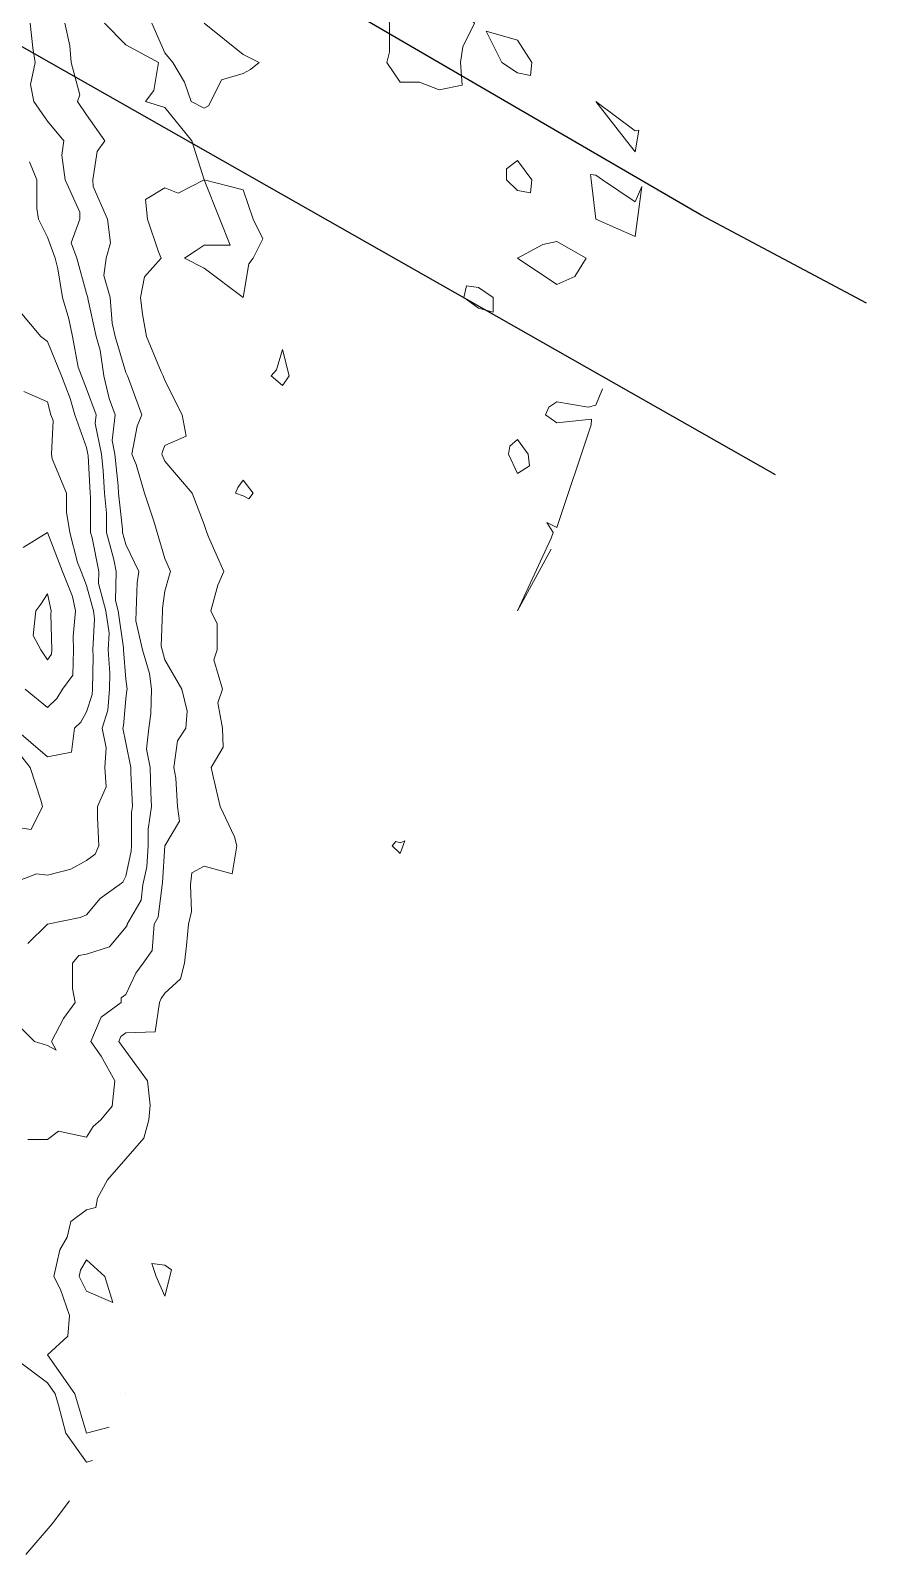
# Model space of a CAD drawing. Extents: x 532589 to 538856, y 6045658 to 6049082.
# Drawn here: x 538432 to 538856, y 6046412 to 6047187 of the extents above; entities that cross this region are included whole.
import ezdxf

# ---------------------------------------------------------------- set-up
doc = ezdxf.new("R2010")
doc.units = 0
doc.header["$LTSCALE"] = 5
doc.layers.add('C-TOPO-MAJR', color=7, linetype='Continuous', lineweight=15, true_color=0xd3aa5f)
doc.layers.add('C-TOPO-MINR', color=7, linetype='Continuous', lineweight=13, true_color=0xe9d5af)
doc.layers.add('F-RW', color=190, linetype='Continuous')

msp = doc.modelspace()

# ---------------------------------------------------------------- linework, layer by layer
at = {"layer": 'C-TOPO-MAJR', "color": 9, "true_color": 0xbfbfbf, "flags": 128}
for points, elevation in [([(538651.208, 6047178.616), (538657.178, 6047190.563), (538639.262, 6047210.471), (538619.353, 6047210.471), (538614.373, 6047230.379), (538599.445, 6047241.24), (538582.383, 6047247.441), (538582.383, 6047230.379), (538599.445, 6047219.519), (538619.353, 6047210.471), (538611.882, 6047198.034), (538613.921, 6047190.563), (538613.921, 6047176.087), (538612.713, 6047170.654), (538619.353, 6047160.7), (538629.308, 6047160.7), (538639.262, 6047156.722), (538650.877, 6047159.04), (538649.982, 6047170.654), (538651.208, 6047178.616)], 4295), ([(538469.135, 6047190.563), (538479.995, 6047179.703), (538496.582, 6047170.654), (538494.21, 6047156.439), (538489.949, 6047150.746), (538499.904, 6047147.68), (538513.591, 6047130.838), (538519.812, 6047110.929), (538506.54, 6047104.293), (538499.904, 6047106.943), (538489.949, 6047100.975), (538491.057, 6047091.021), (538496.582, 6047074.434), (538497.911, 6047071.113), (538489.428, 6047061.68), (538487.462, 6047051.205), (538488.526, 6047042.674), (538490.535, 6047031.296), (538497.911, 6047013.38), (538498.998, 6047011.388), (538499.904, 6047008.897), (538508.612, 6046991.48), (538510.624, 6046980.759), (538499.904, 6046975.998), (538498.618, 6046972.857), (538498.371, 6046971.571), (538499.904, 6046967.95), (538513.69, 6046951.663), (538519.812, 6046935.741), (538521.14, 6046931.755), (538522.025, 6046929.541), (538529.766, 6046911.846), (538526.737, 6046904.921), (538523.132, 6046891.938), (538526.452, 6046885.297), (538526.452, 6046872.03), (538524.791, 6046867.05), (538529.18, 6046852.121), (538526.737, 6046845.196), (538529.054, 6046832.213), (538529.397, 6046822.628), (538523.328, 6046812.305), (538524.41, 6046807.706), (538528.011, 6046792.396), (538535.293, 6046776.915), (538536.399, 6046772.488), (538534.033, 6046758.267), (538519.812, 6046762.013), (538513.632, 6046758.759), (538512.919, 6046752.58), (538513.44, 6046739.043), (538511.847, 6046732.671), (538510.764, 6046721.811), (538509.858, 6046712.763), (538507.865, 6046704.802), (538499.904, 6046697.453), (538497.975, 6046694.783), (538497.057, 6046692.855), (538494.926, 6046677.923), (538479.995, 6046677.274), (538477.507, 6046675.435), (538476.441, 6046672.946), (538479.995, 6046667.971), (538491.056, 6046653.038), (538492.437, 6046640.596), (538491.758, 6046633.13), (538489.238, 6046623.887), (538479.995, 6046613.221), (538470.753, 6046602.556), (538465.616, 6046593.313), (538464.827, 6046588.573), (538460.087, 6046587.459), (538452.124, 6046581.368), (538450.133, 6046573.405), (538446.465, 6046567.118), (538443.389, 6046553.496), (538446.815, 6046546.86), (538451.432, 6046533.588), (538450.531, 6046523.235), (538440.179, 6046513.68), (538454.115, 6046493.771), (538460.087, 6046473.863), (538471.524, 6046476.828)], 4295), ([(538519.812, 6047190.563), (538539.72, 6047174.639), (538547.684, 6047170.654), (538543.342, 6047167.033), (538539.72, 6047164.961), (538528.658, 6047161.808), (538523.133, 6047150.746), (538522.025, 6047148.533), (538519.812, 6047147.425), (538513.176, 6047150.746), (538509.858, 6047160.7), (538503.89, 6047170.654), (538499.904, 6047175.632), (538493.263, 6047190.563)], 4295), ([(538686.315, 6047170.654), (538679.078, 6047182.023), (538663.157, 6047186.576), (538671.118, 6047170.654), (538679.078, 6047165.347), (538685.711, 6047164.022), (538686.315, 6047170.654)], 4295), ([(538740.615, 6047136.272), (538738.803, 6047135.819), (538718.895, 6047150.746), (538734.376, 6047130.838), (538738.803, 6047125.145), (538740.615, 6047136.272)], 4295), ([(538686.315, 6047110.929), (538679.078, 6047120.884), (538673.392, 6047116.616), (538673.392, 6047110.929), (538679.078, 6047105.622), (538685.711, 6047104.297), (538686.315, 6047110.929)], 4295), ([(538544.7, 6047091.021), (538539.72, 6047105.952), (538519.812, 6047110.929), (538527.775, 6047091.021), (538533.084, 6047077.749), (538519.812, 6047077.749), (538515.825, 6047075.099), (538509.858, 6047071.113), (538519.812, 6047066.136), (538539.72, 6047051.205), (538542.567, 6047068.266), (538544.697, 6047071.113), (538549.674, 6047081.067), (538544.7, 6047091.021)], 4295), ([(538742.12, 6047107.603), (538738.803, 6047099.868), (538722.217, 6047110.929), (538718.895, 6047113.42), (538716.049, 6047113.776), (538716.405, 6047110.929), (538718.895, 6047091.021), (538738.803, 6047082.175), (538742.12, 6047107.603)], 4295), ([(538708.174, 6047061.925), (538713.914, 6047071.113), (538698.987, 6047079.644), (538691.96, 6047078.14), (538679.078, 6047071.113), (538698.987, 6047057.845), (538708.174, 6047061.925)], 4295), ([(538666.641, 6047043.733), (538666.641, 6047051.205), (538659.17, 6047056.184), (538653.194, 6047057.181), (538651.699, 6047051.205), (538659.17, 6047045.772), (538666.641, 6047043.733)], 4295), ([(538561.726, 6047009.29), (538562.95, 6047011.388), (538559.628, 6047024.66), (538556.563, 6047014.454), (538553.935, 6047011.388), (538559.628, 6047006.407), (538561.726, 6047009.29)], 4295), ([(538463.562, 6046891.938), (538460.087, 6046904.819), (538457.243, 6046911.846), (538455.493, 6046916.44), (538451.554, 6046931.755), (538449.789, 6046942.052), (538449.789, 6046951.663), (538442.522, 6046969.227), (538442.171, 6046971.571), (538443.025, 6046988.633), (538441.99, 6046991.48), (538440.179, 6046998.12), (538428.234, 6047003.425)], 4300), ([(538722.217, 6047004.765), (538718.895, 6046996.457), (538714.909, 6046995.466), (538698.987, 6046998.122), (538695.003, 6046995.464), (538693.294, 6046991.48), (538698.987, 6046987.495), (538716.682, 6046989.266), (538716.405, 6046986.499), (538698.987, 6046934.245), (538694.01, 6046936.732), (538697.175, 6046931.755), (538696.14, 6046928.908), (538679.078, 6046891.938), (538696.14, 6046923.215)], 4295), ([(538684.511, 6046971.571), (538679.078, 6046979.043), (538675.094, 6046975.556), (538674.48, 6046971.571), (538679.078, 6046961.617), (538685.055, 6046965.595), (538684.511, 6046971.571)], 4295), ([(538542.567, 6046948.816), (538544.697, 6046951.663), (538539.72, 6046958.299), (538536.874, 6046954.509), (538535.734, 6046951.663), (538539.72, 6046950.335), (538542.567, 6046948.816)], 4295), ([(538423.336, 6046832.213), (538440.179, 6046817.612), (538452.344, 6046820.048), (538453.866, 6046832.213), (538457.071, 6046835.228), (538460.087, 6046840.506), (538462.874, 6046849.334), (538463.117, 6046852.121), (538463.476, 6046868.64), (538463.21, 6046872.03), (538464.142, 6046887.883), (538463.562, 6046891.938)], 4300), ([(538431.332, 6046812.305), (538420.27, 6046826.52), (538409.209, 6046823.366), (538400.362, 6046818.947), (538398.551, 6046814.116), (538394.669, 6046812.305), (538400.362, 6046792.396), (538420.27, 6046782.442), (538431.885, 6046780.781), (538437.688, 6046792.396), (538436.857, 6046795.718), (538431.332, 6046812.305)], 4300), ([(538619.353, 6046774.021), (538617.14, 6046774.702), (538615.367, 6046772.488), (538619.353, 6046768.501), (538621.844, 6046774.978), (538619.353, 6046774.021)], 4295)]:
    msp.add_lwpolyline(points, dxfattribs=dict(at, elevation=elevation))
at = {"layer": 'C-TOPO-MINR', "color": 254, "true_color": 0xd9d9d9, "flags": 128}
for points, elevation in [([(538420.27, 6046686.224), (538433.548, 6046672.946), (538440.179, 6046670.853), (538444.601, 6046668.524), (538442.272, 6046672.946), (538448.417, 6046684.617), (538454.23, 6046692.855), (538452.974, 6046699.968), (538452.974, 6046712.763), (538456.103, 6046716.747), (538460.087, 6046717.289), (538471.759, 6046721), (538479.995, 6046731.143), (538480.636, 6046732.031), (538480.68, 6046732.671), (538487.786, 6046744.789), (538488.736, 6046752.58), (538490.745, 6046761.738), (538491.432, 6046772.488), (538491.432, 6046780.96), (538493.106, 6046792.396), (538492.758, 6046799.542), (538492.438, 6046812.305), (538490.572, 6046821.636), (538491.667, 6046832.213), (538492.665, 6046839.452), (538493.059, 6046852.121), (538492.082, 6046859.943), (538488.456, 6046872.03), (538485.132, 6046886.802), (538485.303, 6046891.938), (538485.774, 6046906.067), (538486.63, 6046911.846), (538479.995, 6046925.627), (538478.369, 6046931.755), (538478.369, 6046933.38), (538476.375, 6046951.663), (538476.166, 6046955.492), (538474.503, 6046971.571), (538473.07, 6046978.496), (538474.653, 6046991.48), (538471.571, 6046999.904), (538468.87, 6047011.388), (538466.952, 6047024.431), (538464.943, 6047031.296), (538460.707, 6047050.584), (538460.654, 6047051.205), (538460.087, 6047053.19), (538455.109, 6047071.113), (538452.296, 6047078.904), (538456.573, 6047091.021), (538456.573, 6047094.535), (538449.168, 6047110.929), (538447.551, 6047123.465), (538448.474, 6047130.838), (538440.179, 6047140.791), (538433.314, 6047150.746), (538431.523, 6047159.401), (538433.895, 6047170.654), (538432.715, 6047178.118), (538431.331, 6047190.563)], 4297), ([(538430.215, 6046623.185), (538440.179, 6046623.185), (538445.863, 6046627.446), (538460.087, 6046624.28), (538463.404, 6046629.812), (538467.325, 6046633.13), (538473.028, 6046640.097), (538474.468, 6046653.038), (538467.552, 6046665.482), (538462.219, 6046672.946), (538467.552, 6046685.39), (538477.652, 6046692.855), (538477.652, 6046695.198), (538479.995, 6046696.836), (538485.134, 6046707.624), (538488.844, 6046712.763), (538493.48, 6046719.187), (538494.411, 6046732.671), (538496.441, 6046736.134), (538498.446, 6046752.58), (538498.708, 6046753.775), (538499.904, 6046772.48), (538499.904, 6046772.487), (538499.906, 6046772.488), (538507.369, 6046784.931), (538506.191, 6046792.396), (538505.434, 6046806.774), (538504.429, 6046812.305), (538506.277, 6046825.84), (538510.523, 6046832.213), (538511.101, 6046840.924), (538508.435, 6046852.121), (538499.904, 6046867.049), (538498.41, 6046872.03), (538497.976, 6046873.957), (538498.576, 6046891.938), (538498.619, 6046893.223), (538499.904, 6046901.901), (538501.997, 6046909.753), (538502.744, 6046911.846), (538499.904, 6046918.473), (538495.919, 6046931.755), (538494.212, 6046937.446), (538489.476, 6046951.663), (538485.304, 6046966.262), (538483.057, 6046971.571), (538485.774, 6046985.701), (538488.139, 6046991.48), (538481.42, 6047009.963), (538480.902, 6047011.388), (538479.995, 6047013.051), (538474.655, 6047031.296), (538473.152, 6047038.139), (538472.031, 6047051.205), (538468.846, 6047062.353), (538470.042, 6047071.113), (538472.175, 6047078.933), (538470.663, 6047091.021), (538463.403, 6047107.613), (538463.228, 6047110.929), (538465.517, 6047125.408), (538469.276, 6047130.838), (538460.087, 6047144.108), (538455.49, 6047150.746), (538456.573, 6047154.26), (538452.297, 6047170.654), (538451.554, 6047179.187), (538449.027, 6047190.563)], 4296), ([(538430.225, 6046722.717), (538440.174, 6046732.671), (538440.176, 6046732.674), (538440.179, 6046732.675), (538456.77, 6046735.989), (538460.087, 6046737.264), (538466.952, 6046745.715), (538476.68, 6046752.58), (538478.574, 6046754.001), (538479.995, 6046757.002), (538482.782, 6046769.702), (538482.96, 6046772.488), (538482.96, 6046789.432), (538483.394, 6046792.396), (538482.549, 6046809.751), (538482.485, 6046812.305), (538479.995, 6046824.751), (538478.424, 6046832.213), (538478.801, 6046833.407), (538479.995, 6046847.149), (538480.598, 6046851.519), (538480.616, 6046852.121), (538479.995, 6046857.094), (538478.824, 6046872.03), (538478.889, 6046873.135), (538476.203, 6046891.938), (538474.801, 6046897.132), (538475.128, 6046911.846), (538473.911, 6046917.93), (538470.243, 6046931.755), (538470.243, 6046941.506), (538469.135, 6046951.663), (538468.51, 6046963.149), (538467.638, 6046971.571), (538464.415, 6046987.151), (538464.943, 6046991.48), (538460.087, 6047004.751), (538457.534, 6047011.388), (538455.759, 6047015.716), (538452.978, 6047031.296), (538451.036, 6047040.347), (538447.883, 6047051.205), (538445.537, 6047065.754), (538444.049, 6047071.113), (538440.179, 6047081.83), (538435.583, 6047091.021), (538434.748, 6047096.452), (538434.748, 6047110.929), (538430.987, 6047120.121)], 4298), ([(538460.774, 6046971.571), (538460.087, 6046974.891), (538454.055, 6046991.48), (538451.792, 6046999.774), (538447.325, 6047011.388), (538440.179, 6047028.811), (538436.865, 6047031.296), (538420.27, 6047051.202)], 4299), ([(538420.27, 6046752.582), (538434.648, 6046758.11), (538440.179, 6046757.556), (538452.125, 6046760.542), (538460.087, 6046765.023), (538464.352, 6046768.222), (538466.372, 6046772.488), (538465.614, 6046786.869), (538465.614, 6046792.396), (538470.04, 6046802.351), (538469.331, 6046812.305), (538470.042, 6046822.258), (538467.946, 6046832.213), (538470.838, 6046841.371), (538471.772, 6046852.121), (538471.947, 6046860.169), (538471.017, 6046872.03), (538471.516, 6046880.509), (538469.883, 6046891.938), (538466.146, 6046905.787), (538466.281, 6046911.846), (538462.851, 6046928.991), (538462.117, 6046931.755), (538462.117, 6046949.632), (538461.896, 6046951.663), (538460.853, 6046970.805), (538460.774, 6046971.571)], 4299), ([(538440.179, 6046931.755), (538440.179, 6046931.759), (538440.177, 6046931.756), (538440.176, 6046931.755), (538427.929, 6046924.096)], 4301), ([(538428.799, 6046852.121), (538440.179, 6046842.752), (538445.006, 6046847.294), (538447.765, 6046852.121), (538453.092, 6046859.116), (538453.451, 6046872.03), (538453.262, 6046878.855), (538454.487, 6046891.938), (538452.919, 6046899.106), (538447.762, 6046911.846), (538440.179, 6046931.754), (538440.179, 6046931.755)], 4301), ([(538441.885, 6046890.232), (538442.044, 6046891.938), (538440.179, 6046900.467), (538436.861, 6046895.255), (538434.206, 6046891.938), (538432.938, 6046879.27), (538436.86, 6046872.03), (538440.179, 6046867.051), (538442.331, 6046869.877), (538442.391, 6046872.03), (538441.885, 6046890.232)], 4302), ([(538469.276, 6046553.496), (538460.087, 6046562.029), (538456.943, 6046556.64), (538456.233, 6046553.496), (538460.087, 6046546.031), (538473.357, 6046540.226), (538469.276, 6046553.496)], 4294), ([(538503.217, 6046556.81), (538499.904, 6046559.181), (538493.277, 6046560.123), (538495.484, 6046553.496), (538499.904, 6046543.551), (538503.217, 6046556.81)], 4294), ([(538463.053, 6046459.886), (538460.087, 6046459.117), (538449.609, 6046473.863), (538445.868, 6046488.082), (538444.161, 6046493.771), (538440.179, 6046499.461), (538421.22, 6046513.68)], 4296), ([(538480.007, 6046493.796), (538479.995, 6046493.796), (538479.992, 6046493.775), (538479.992, 6046493.771), (538479.994, 6046493.77), (538479.995, 6046493.77)], 4294), ([(538429.23, 6046412.149), (538442.666, 6046427.823), (538451.375, 6046439.436)], 4296)]:
    msp.add_lwpolyline(points, dxfattribs=dict(at, elevation=elevation))
at = {"layer": 'F-RW', "flags": 128}
msp.add_lwpolyline([(538856.362, 6047048.307), (538772.278, 6047093.08), (538094.885, 6047487.184), (537971.291, 6047551.077), (537421, 6047401.782), (536986.543, 6047650.81), (536968.488, 6047996.965), (537298.379, 6048508.415), (537214.43, 6048562.563), (536867.045, 6048023.992), (536889.617, 6047591.222), (537407.222, 6047294.535), (537959.939, 6047444.488), (538809.946, 6046961.139)], dxfattribs=at)

doc.saveas('drawing.dxf')
